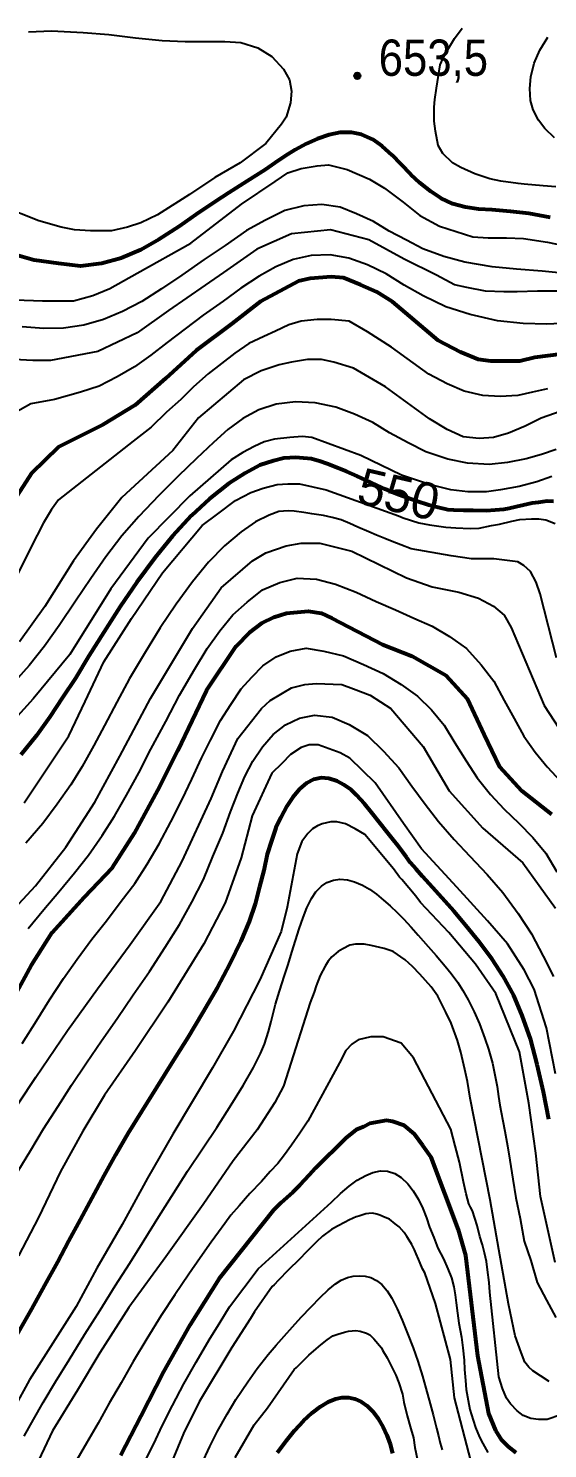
# Model space of a CAD drawing. Header units: metres. Extents: x 552626 to 559174, y 1843804 to 1852371.
# Drawn here: x 557400 to 557643, y 1845674 to 1846339 of the extents above; entities that cross this region are included whole.
import ezdxf
from ezdxf.enums import TextEntityAlignment as Align

# ---------------------------------------------------------------- set-up
doc = ezdxf.new("R2010")
doc.units = ezdxf.units.M
doc.header["$LTSCALE"] = 6.8
for name, color, linetype, lineweight in [('1', 7, 'Continuous', 25), ('2', 7, 'Continuous', 53), ('5', 7, 'Continuous', 25)]:
    doc.layers.add(name, color=color, linetype=linetype, lineweight=lineweight)
doc.layers.add('4', color=7, linetype='Continuous')

msp = doc.modelspace()

# ---------------------------------------------------------------- hatches: boundary and pattern name
at = {"layer": '5'}
msp.add_hatch(color=256, dxfattribs=at).paths.add_polyline_path([(557555.2, 1846316.8, 1), (557552.2, 1846316.8, 1)])

# ---------------------------------------------------------------- linework, layer by layer
at = {"layer": '1'}
for points in [[(557399.73, 1846337.44), (557410.5, 1846337.86), (557425.43, 1846337.03), (557437.45, 1846336.19), (557449.89, 1846334.53), (557462.33, 1846333.28), (557473.11, 1846332.87), (557485.13, 1846332.87), (557491.76, 1846332.87), (557499.22, 1846332.45), (557507.1, 1846329.96), (557513.73, 1846325.8), (557519.12, 1846319.98), (557522.03, 1846314.99), (557522.85, 1846309.59), (557522.44, 1846304.18), (557520.37, 1846297.53), (557518.29, 1846294.2), (557510.86, 1846285.07), (557498.91, 1846276.14), (557486.94, 1846269.19), (557475.13, 1846261.24), (557460.25, 1846251.8), (557452.38, 1846248.05), (557446.16, 1846245.98), (557438.7, 1846244.31), (557428.75, 1846244.31), (557421.28, 1846244.73), (557415.06, 1846245.98), (557404.7, 1846248.89), (557387.4, 1846255.79)], [(557592.45, 1846322.01), (557593.8, 1846324.83), (557595.49, 1846328.08), (557599.17, 1846334.34), (557602.74, 1846339.15)], [(557645.93, 1846287.81), (557641.43, 1846292.15), (557638.43, 1846296.03), (557635.98, 1846300.92), (557634.81, 1846305.2), (557634.38, 1846310.94), (557634.86, 1846316.27), (557636.44, 1846322.79), (557639.06, 1846328.77), (557642.91, 1846334.86)], [(557646.61, 1846264.87), (557640.76, 1846265.37), (557631.73, 1846266.14), (557629.05, 1846266.38), (557620.93, 1846267.45), (557615.76, 1846268.61), (557608.73, 1846270.86), (557602.09, 1846273.83), (557598.21, 1846276), (557593.75, 1846280.48), (557591.58, 1846284.19), (557590.26, 1846290.96), (557589.67, 1846295.64), (557589.62, 1846302.09), (557589.93, 1846305.73), (557590.69, 1846311.05), (557592.45, 1846322.01)], [(557393.51, 1846211.88), (557406.36, 1846211.47), (557420.87, 1846211.47), (557429.99, 1846213.96), (557437.87, 1846217.29), (557450.72, 1846224.36), (557475.78, 1846238.54), (557499.49, 1846256.77), (557515.24, 1846267.28), (557521.2, 1846271.34), (557527.41, 1846273.42), (557534.88, 1846274.67), (557540.27, 1846275.08), (557548.97, 1846273), (557559.34, 1846268.43), (557566.38, 1846264.27), (557575.09, 1846257.62), (557582.97, 1846251.39), (557592.09, 1846246.4), (557607.84, 1846241.41), (557614.89, 1846240.99), (557623.6, 1846240.99), (557631.47, 1846240.58)], [(557651.11, 1846224.34), (557640.2, 1846225.36), (557628.22, 1846226.25), (557616.74, 1846227.35), (557604.01, 1846229.58), (557594.17, 1846232.15), (557584.34, 1846235.78), (557576.74, 1846239.87), (557568.67, 1846244.08), (557561.31, 1846248.6), (557553.33, 1846252.25), (557545.65, 1846255.34), (557537.08, 1846256.58), (557528.62, 1846256.02), (557519.8, 1846253.8), (557510.73, 1846249.3), (557501.85, 1846244.34), (557491.79, 1846237.44), (557482.07, 1846230.85), (557471.63, 1846223.41)], [(557648.47, 1846216.05), (557638.11, 1846216.05), (557628.57, 1846215.63), (557622.35, 1846215.63), (557613.65, 1846216.05), (557604.94, 1846217.71), (557599.14, 1846218.96), (557590.84, 1846223.53), (557575.63, 1846230.9), (557559.09, 1846240), (557541.21, 1846244.76), (557522.88, 1846242.81), (557506.71, 1846235.68), (557491.1, 1846224.75), (557465.31, 1846206.96), (557450.71, 1846196.42), (557432.26, 1846187.77), (557410.09, 1846183.61), (557401.8, 1846183.61), (557393.09, 1846184.03)], [(557631.47, 1846240.58), (557642.67, 1846238.91), (557650.96, 1846237.25)], [(557652.08, 1846200.97), (557642.44, 1846200.53), (557631.35, 1846200.92), (557619.32, 1846202.11), (557606.5, 1846205), (557595.07, 1846208.73), (557584.59, 1846213.83), (557575.66, 1846218.83), (557567.14, 1846224.09), (557558.51, 1846228.33), (557549.73, 1846231.47), (557540.96, 1846233.05), (557532.18, 1846232.71), (557523.73, 1846230.85), (557515.51, 1846227.41), (557507.76, 1846223.01), (557499.26, 1846217.4), (557490.89, 1846211.37), (557481.56, 1846204.71), (557473.09, 1846198.29), (557464.74, 1846191.89), (557457.02, 1846186.03), (557449.44, 1846180.5), (557441.33, 1846175.92), (557432.95, 1846171.51), (557424.2, 1846168.65), (557412.02, 1846165.33), (557400.93, 1846163.19), (557388.35, 1846156.22)], [(557471.63, 1846223.41), (557462.13, 1846217.04), (557452.84, 1846211.14), (557443.74, 1846206.42), (557434.9, 1846202.66), (557425.75, 1846200.08), (557416.21, 1846198.68), (557407.03, 1846198.47), (557396.85, 1846199.25)], [(557642.76, 1846170.33), (557635.72, 1846168.71), (557628.84, 1846167.09), (557620.53, 1846166.69), (557612.49, 1846167.17), (557603.72, 1846169.2), (557595.83, 1846172.63), (557587.23, 1846177.12), (557569.71, 1846189.85), (557558.51, 1846196.92), (557549.81, 1846201.91), (557541.52, 1846202.74), (557534.88, 1846202.74), (557527.42, 1846201.91), (557521.62, 1846200.25), (557515.4, 1846197.34), (557510.01, 1846194.84), (557502.96, 1846191.51), (557496.33, 1846186.94), (557483.89, 1846177.29), (557477.07, 1846171.28), (557471.04, 1846165.32), (557464.43, 1846159.29), (557457.2, 1846152.28), (557448.75, 1846145.72), (557413.83, 1846118.36), (557410.52, 1846113.79), (557406.79, 1846107.55), (557403.88, 1846101.73), (557393.15, 1846080.33)], [(557651.78, 1846160.75), (557639.76, 1846156.59), (557632.29, 1846152.85), (557624.42, 1846149.52), (557617.37, 1846147.45), (557610.74, 1846147.03), (557603.27, 1846147.86), (557595.81, 1846151.19), (557587.52, 1846156.18), (557566.88, 1846171.17), (557551.88, 1846179.87), (557542.76, 1846182.78), (557536.95, 1846184.03), (557530.32, 1846184.03), (557522.86, 1846182.78), (557517.06, 1846181.54), (557508.76, 1846178.63), (557500.47, 1846174.47), (557479.35, 1846156.72), (557467.32, 1846141.44), (557443.47, 1846119.41), (557431.56, 1846104.58), (557420.93, 1846089.7), (557407.46, 1846068.35), (557395.63, 1846051.83)], [(557646.8, 1846141.85), (557639.94, 1846139.56), (557632.78, 1846137.46), (557624.01, 1846135.7), (557615.49, 1846134.87), (557605.23, 1846135.39), (557596.02, 1846137.39), (557585.84, 1846140.73), (557577.47, 1846145.06), (557568.83, 1846149.67), (557560.89, 1846154.44), (557552.38, 1846158.45), (557543.57, 1846161.73), (557534.02, 1846163.72), (557524.82, 1846164.25), (557515.75, 1846163.16), (557507.59, 1846160.43), (557500.12, 1846156.42), (557493.09, 1846151.22), (557486.36, 1846145.15)], [(557644.76, 1846129.17), (557637.72, 1846126.68), (557629.42, 1846124.6), (557620.72, 1846122.93), (557614.09, 1846122.1), (557605.38, 1846122.1), (557597.5, 1846122.93), (557587.55, 1846125.43), (557574.39, 1846129.92), (557555.33, 1846139.1), (557532.41, 1846147.46), (557527.85, 1846147.88), (557522.05, 1846147.46), (557515, 1846146.63), (557510.03, 1846145.39), (557505.47, 1846143.31), (557500.08, 1846140.4), (557494.69, 1846137.07), (557475.3, 1846120.14), (557455.88, 1846100.29), (557438.3, 1846076.66), (557419.14, 1846045.88), (557401.95, 1846025.07), (557381.42, 1846002.48)], [(557486.36, 1846145.15), (557478.49, 1846137.72), (557469.91, 1846129.43), (557460.73, 1846120.25), (557451.45, 1846110.55), (557443.51, 1846101.38), (557435.96, 1846091.54), (557429.01, 1846081.51), (557421.83, 1846070.8), (557414.21, 1846059.54), (557407.28, 1846049.83), (557400.19, 1846040.81), (557393.61, 1846033.33)], [(557397.76, 1845976.39), (557409.69, 1845994.25), (557418.76, 1846007.84), (557426.25, 1846023.91), (557435.14, 1846042.49), (557448.05, 1846062.72), (557462.53, 1846084.07), (557481.01, 1846106.31), (557488.47, 1846111.71), (557496.76, 1846117.95), (557503.81, 1846121.69), (557509.61, 1846123.77), (557516.25, 1846125.43), (557521.22, 1846125.85), (557526.61, 1846125.85), (557539.05, 1846122.94), (557572.99, 1846110.76), (557575.19, 1846109.89), (557582.43, 1846107.47), (557587.49, 1846106.58), (557595.06, 1846105.44), (557599.75, 1846105.17), (557606.45, 1846104.87), (557610.7, 1846105.11), (557616.46, 1846106.22), (557620.26, 1846106.98), (557626, 1846108.27), (557629.8, 1846109.03), (557635.17, 1846109.42), (557638.59, 1846109.46), (557641.89, 1846108.93), (557646.3, 1846107.19)], [(557646.85, 1846044.39), (557639.28, 1846074.34), (557637.47, 1846079.79), (557634.75, 1846084.79), (557631.58, 1846087.52), (557628.86, 1846089.34), (557617.52, 1846090.7), (557607.1, 1846090.7), (557597.58, 1846092.07), (557578.95, 1846095.43), (557574, 1846097.3), (557570.06, 1846098.8), (557566.59, 1846100.22), (557562.73, 1846101.77), (557559.15, 1846103.27), (557554.02, 1846105.48), (557550.15, 1846107.2), (557546.16, 1846108.96), (557542, 1846110.02), (557537.92, 1846110.97), (557532.47, 1846111.67), (557528.65, 1846112.32), (557524.17, 1846113.03), (557521.32, 1846113.11), (557516.9, 1846112.82), (557512.39, 1846111.12), (557505.98, 1846108.01), (557499.31, 1846103.34), (557491.57, 1846096.69)], [(557385.46, 1845918.62), (557403.07, 1845937.55), (557417.21, 1845955.64), (557430.92, 1845976.81), (557442.62, 1845998.29), (557456.93, 1846025.25), (557476.58, 1846057.98), (557489.99, 1846077.04), (557504.64, 1846089.68), (557510.86, 1846093.42), (557520.39, 1846096.74), (557527.44, 1846097.99), (557536.15, 1846097.99), (557551.07, 1846094.25), (557576.77, 1846081.78), (557588.8, 1846077.62), (557601.23, 1846075.12), (557610.35, 1846072.21), (557617.4, 1846068.47), (557622.38, 1846064.31), (557625.69, 1846058.49), (557641.15, 1846021.94), (557652.8, 1846004.13)], [(557491.57, 1846096.69), (557484.03, 1846089.13), (557476.55, 1846079.96), (557468.93, 1846069.49), (557461.5, 1846058.36), (557454.08, 1846046.3), (557447.15, 1846034.63), (557441.14, 1846023.53), (557435.34, 1846012.67), (557430.42, 1846003.28), (557424.91, 1845993.49), (557419.66, 1845984.84), (557413.25, 1845975.78), (557406.49, 1845966.72), (557398.61, 1845957.57)], [(557399.62, 1845917.61), (557406.92, 1845926.45), (557413.96, 1845934.73), (557421.28, 1845943.62), (557427.92, 1845951.94), (557434.26, 1845961.15), (557440.12, 1845970.23), (557445.69, 1845980.03), (557451.38, 1845990.42), (557457.13, 1846001.56), (557464.02, 1846014.46), (557470.53, 1846026.77), (557477.51, 1846038.91), (557483.44, 1846048.75), (557489.4, 1846057.04), (557495.45, 1846064.42), (557502.1, 1846070.38), (557509.4, 1846076.2), (557517.45, 1846079.52), (557525.51, 1846081.57), (557534.57, 1846081.13), (557543.54, 1846078.83), (557553.24, 1846075.14), (557562.46, 1846070.72)], [(557562.46, 1846070.72), (557571.61, 1846066.72), (557580.12, 1846062.9), (557588.81, 1846059.2), (557596.81, 1846054.31), (557604.86, 1846048.77), (557611.66, 1846041.06), (557617.6, 1846033.36), (557622.5, 1846024.32), (557627.09, 1846015.94), (557631.67, 1846007.68), (557636.89, 1846000.22), (557642.57, 1845993.22), (557648.8, 1845986.51)], [(557396.84, 1845863.71), (557403.61, 1845874.37), (557409.61, 1845884.25), (557416.24, 1845894.12), (557422.53, 1845903.19), (557429.49, 1845912.6), (557436.35, 1845921.19), (557443.2, 1845930.38), (557449.54, 1845938.68), (557455.28, 1845947.68), (557460.98, 1845957.23), (557466.41, 1845967.5), (557471.66, 1845978.01), (557476.3, 1845987.56), (557480.81, 1845997.3), (557485.05, 1846005.82), (557489.71, 1846014.96), (557494.45, 1846022.47), (557499.27, 1846029.78), (557504.33, 1846035.34), (557509.55, 1846040.51), (557515.75, 1846044.87), (557522.28, 1846047.39), (557529.81, 1846048.85), (557538.07, 1846047.49), (557547.23, 1846045.23), (557556.56, 1846041.17), (557565.84, 1846036.93), (557574.28, 1846031.77), (557581.9, 1846026.42), (557588.38, 1846019.94), (557594.29, 1846012.75), (557599.29, 1846004.6), (557604.71, 1845996.14), (557609.75, 1845988.13), (557616.03, 1845980.41), (557622.42, 1845973.55), (557629.34, 1845966.98), (557635.82, 1845960.16), (557642.01, 1845952.87), (557647.02, 1845944.11)], [(557387.32, 1845823.93), (557403.31, 1845847.93), (557418.08, 1845869.84), (557432.12, 1845889.42), (557447.4, 1845910.08), (557461.72, 1845930.22), (557471.72, 1845949.11), (557485.33, 1845978.49), (557490.61, 1845991.12), (557497.81, 1846006.63), (557508.78, 1846020.66), (557512.93, 1846024.4), (557518.73, 1846027.73), (557522.88, 1846030.22), (557529.1, 1846031.89), (557534.49, 1846032.3), (557546.51, 1846031.89), (557551.9, 1846029.81), (557559.78, 1846026.9), (557569.41, 1846020.57), (557584.53, 1846002.8), (557596.63, 1845982.06), (557612.49, 1845964.64), (557631.16, 1845948.42), (557646.46, 1845927.06)], [(557394.79, 1845803.79), (557400.86, 1845813.79), (557406.85, 1845823.85), (557413.66, 1845834.37), (557419.99, 1845844.32), (557427, 1845854.76), (557433.92, 1845865.01), (557441.24, 1845875.45), (557448.82, 1845886.59), (557456.39, 1845897.49), (557463.77, 1845908.91), (557470.5, 1845919.44), (557476.23, 1845929.93), (557481.68, 1845940.57), (557486.15, 1845951.36), (557490.75, 1845962.27), (557494.29, 1845972.15), (557497.82, 1845980.97), (557501.12, 1845988.8), (557504.82, 1845995.95), (557509.28, 1846002.71), (557514.31, 1846008.4), (557520.05, 1846013), (557526.7, 1846016.06), (557533.72, 1846017.42), (557541.96, 1846016.57), (557549.95, 1846013.17), (557558.42, 1846007.99), (557565.91, 1846000.63), (557573.08, 1845992.78), (557579.21, 1845984.24), (557585.49, 1845975.86), (557591.7, 1845967.62), (557599.08, 1845959.29), (557606.38, 1845951.45), (557614.42, 1845942.96), (557621.82, 1845934.41), (557628.92, 1845924.68), (557635.25, 1845915.17), (557640.76, 1845904.59), (557645.48, 1845895.12)], [(557600.25, 1845936.93), (557583.75, 1845954.83), (557575.32, 1845966.72), (557562.07, 1845985.78), (557550.24, 1845997.38), (557545.68, 1845999.87), (557535.32, 1846003.61), (557531.17, 1846003.61), (557527.44, 1846002.37), (557522.46, 1845999.04), (557518.32, 1845994.88), (557513.76, 1845990.31), (557504.56, 1845970.34), (557499.32, 1845950.73), (557491.89, 1845929.6), (557481.86, 1845910.35), (557464.99, 1845883.11), (557449.87, 1845860.54), (557435.34, 1845839.54), (557425.27, 1845822.66), (557414.82, 1845803.88), (557404.49, 1845782.35), (557395.17, 1845764.42)], [(557583.31, 1845929.81), (557581.08, 1845932.81), (557574.61, 1845940.6), (557573.42, 1845941.69), (557570.66, 1845945.53), (557557.23, 1845961.59), (557552.69, 1845964.32), (557548.16, 1845966.59), (557544.08, 1845967.5), (557541.36, 1845967.5), (557537.28, 1845966.59), (557535.01, 1845965.68), (557532.75, 1845964.32), (557530.48, 1845962.04), (557527.76, 1845958.41), (557525.49, 1845952.5), (557520.93, 1845927.66), (557518.09, 1845916.12), (557508.12, 1845893.53), (557495.73, 1845869.54), (557485.86, 1845852.42), (557467.32, 1845821.33), (557455.47, 1845800.75), (557443.71, 1845779.08), (557431.72, 1845758.53), (557422.04, 1845740.64), (557400.34, 1845706.29), (557392.96, 1845692.87)], [(557397.83, 1845679.9), (557402.16, 1845687.67), (557406.64, 1845695.66), (557412.52, 1845705.36), (557418.79, 1845715.61), (557426.19, 1845727.64), (557433.39, 1845738.96), (557440.39, 1845750.26), (557447.2, 1845760.98), (557453.89, 1845771.71), (557460.73, 1845782.76), (557467.77, 1845793.79), (557474.29, 1845803.98), (557481.56, 1845814.96), (557487.91, 1845824.47), (557494.7, 1845835.08), (557500.32, 1845844.14), (557505.1, 1845852.57), (557508.42, 1845859.06), (557510.32, 1845863.4), (557512.11, 1845869.35), (557513.33, 1845874.11), (557515.46, 1845882.16), (557517.33, 1845888.22), (557519.6, 1845895.63), (557521.3, 1845900.7), (557523.09, 1845906.48), (557524.76, 1845911.99), (557526.46, 1845917.39), (557528.33, 1845922.77), (557530.08, 1845927.3), (557532.24, 1845931.64), (557534.31, 1845934.73), (557536.96, 1845937.42), (557539.5, 1845939.13), (557542.63, 1845940.3), (557545.58, 1845940.68), (557549.17, 1845940.34), (557552.46, 1845939.44), (557556.07, 1845937.89)], [(557556.07, 1845937.89), (557559.37, 1845935.95), (557562.66, 1845933.64), (557566.03, 1845930.91), (557569.12, 1845928.19), (557572.39, 1845925.09), (557575.26, 1845922.16), (557578.92, 1845918.16), (557582.25, 1845914.47), (557586.86, 1845909.17), (557590.56, 1845904.96), (557594.76, 1845899.99), (557597.55, 1845896.48), (557600.67, 1845892.25), (557603.01, 1845888.57), (557605.63, 1845884.19), (557608.32, 1845878.61), (557610.86, 1845872.94), (557613.44, 1845866.14), (557615.13, 1845861.14), (557616.97, 1845854.58), (557617.93, 1845849.87), (557619.08, 1845843.66), (557619.84, 1845838.98), (557620.48, 1845834.85), (557621.05, 1845831.66), (557621.79, 1845827.52), (557622.76, 1845822.79), (557624, 1845815.85), (557625.13, 1845809.14), (557626.54, 1845800.31), (557627.85, 1845791.54), (557629.85, 1845781.78), (557631.78, 1845771.29), (557634.94, 1845762.11), (557637.84, 1845751.92), (557642.3, 1845743.62), (557646.65, 1845735.54)], [(557646.5, 1845849.55), (557642.21, 1845871.09), (557636.47, 1845889.16), (557631.74, 1845898.21), (557623.93, 1845910.45), (557614.66, 1845921.22), (557600.25, 1845936.93)], [(557646.38, 1845761.17), (557639.44, 1845792.08), (557637.25, 1845812.4), (557633.97, 1845835.75), (557629.63, 1845859.84), (557618.59, 1845887.18), (557609.02, 1845900.95), (557596.47, 1845915.78), (557583.31, 1845929.81)], [(557643.5, 1845705.44), (557639.41, 1845708.17), (557635.79, 1845710.44), (557633.97, 1845712.26), (557632.16, 1845714.54), (557630.34, 1845719.08), (557627.62, 1845726.82), (557624.45, 1845741.83), (557619.89, 1845767.33), (557615.95, 1845790.64), (557606.51, 1845838.19), (557605.34, 1845846.03), (557604.08, 1845851.58), (557602.11, 1845859.71), (557600.57, 1845865.13), (557597.64, 1845873.32), (557595.2, 1845878.44), (557591.32, 1845885.85), (557588.3, 1845890.22), (557582.98, 1845896.22), (557579.49, 1845899.78), (557576.05, 1845902.96), (557570.43, 1845906.82), (557566.34, 1845908.31), (557560.17, 1845909.72), (557556.87, 1845910.26), (557552.87, 1845910.33), (557550.27, 1845909.81), (557546.96, 1845908.16), (557544.74, 1845906.84), (557541.82, 1845904.38), (557539.99, 1845902.25), (557538.67, 1845899.9), (557536.35, 1845895.61), (557534.48, 1845890.81), (557533.52, 1845887.84), (557531.57, 1845882.93), (557521.47, 1845851.1), (557519.21, 1845843.82), (557515.13, 1845836.1), (557506.88, 1845823.34), (557495.63, 1845808.86), (557481.53, 1845788.31), (557464.14, 1845763.82), (557446.73, 1845740.22), (557433.21, 1845718.9), (557422.68, 1845701.52), (557411.03, 1845682.42)], [(557580.01, 1845857.1), (557574.15, 1845863.96), (557565.85, 1845866.89), (557560, 1845866.89), (557554.14, 1845865.42), (557551.21, 1845863.47), (557548.28, 1845860.53), (557545.36, 1845854.66), (557530.59, 1845827.47), (557526.86, 1845821.79), (557522.92, 1845816.19), (557519.55, 1845811.64), (557516.49, 1845807.63), (557512.94, 1845803.87), (557508.78, 1845799.18), (557503.34, 1845793.6), (557498.46, 1845787.77), (557494.52, 1845783.32), (557491.72, 1845779.47), (557488.77, 1845775.47), (557485.3, 1845770.69), (557480.17, 1845763.34), (557474.83, 1845755.84), (557468.34, 1845746.04), (557461.88, 1845736.37), (557455.23, 1845725.44), (557448.73, 1845714.93), (557443.14, 1845704.91), (557437.61, 1845695.38), (557432.34, 1845685.96), (557427, 1845676.6), (557421.33, 1845667)], [(557648.94, 1845689.97), (557642.59, 1845687.7), (557638.51, 1845687.7), (557634.88, 1845688.15), (557631.25, 1845689.52), (557628.53, 1845691.79), (557625.35, 1845694.98), (557623.54, 1845697.71), (557621.72, 1845702.25), (557619.91, 1845707.71), (557615.68, 1845747.36), (557615.35, 1845751.89), (557614.71, 1845757.75), (557614.14, 1845761.68), (557613.26, 1845765.73), (557612.27, 1845769.48), (557611.1, 1845773.36), (557609.79, 1845778.6), (557608.68, 1845782.04), (557607.57, 1845785.49), (557606.73, 1845787.06), (557605.86, 1845788.76), (557604.71, 1845793.43), (557603.35, 1845799.01), (557601.51, 1845808.14), (557599.55, 1845815.8), (557597.43, 1845823.62), (557580.01, 1845857.1)], [(557472.52, 1845704.38), (557478.34, 1845714.53), (557484.42, 1845724.96), (557489.48, 1845733.24), (557493.95, 1845740.42), (557507.28, 1845758.24), (557541.67, 1845789.46), (557545.81, 1845793.47), (557549.95, 1845797), (557553.67, 1845799.71), (557557.65, 1845802.02), (557560.98, 1845803.34), (557564.62, 1845804.11), (557567.77, 1845803.97), (557571.25, 1845802.9), (557574.23, 1845801.06), (557577.36, 1845798.06), (557579.91, 1845794.76), (557582.39, 1845790.66), (557584.4, 1845786.48), (557586.12, 1845782.19), (557587.5, 1845777.77), (557589.53, 1845772.87), (557591.44, 1845767.91), (557594.1, 1845762.92), (557596.09, 1845758.23), (557597.85, 1845753.98), (557598.9, 1845749.81), (557599.43, 1845746.13), (557599.95, 1845742.42), (557600.62, 1845737.52), (557601.28, 1845732.78), (557602.47, 1845726.26), (557603.06, 1845721.27), (557603.76, 1845715.46), (557603.9, 1845711.06), (557604.26, 1845706.02), (557604.65, 1845701.69), (557605.51, 1845696.61), (557606.42, 1845692.45), (557607.86, 1845687.48), (557609.08, 1845683.95), (557610.88, 1845679.43), (557612.52, 1845676.46), (557614.77, 1845672.32)], [(557606.76, 1845668.6), (557599.13, 1845697.85), (557597.24, 1845715.74), (557590.25, 1845742.05), (557585.36, 1845756.4), (557584.27, 1845758.26), (557583.09, 1845760.87), (557582.38, 1845762.78), (557581.3, 1845765.31), (557580.5, 1845767.11), (557579.24, 1845769.62), (557578.75, 1845770.51), (557576.95, 1845773.42), (557575.57, 1845775.34), (557573.24, 1845778), (557571.45, 1845779.39), (557568.82, 1845781.44), (557566.8, 1845782.33), (557564.2, 1845783.34), (557562.8, 1845783.92), (557560.85, 1845784.25), (557559.06, 1845784.12), (557557.75, 1845783.96), (557555.82, 1845783.43), (557554.45, 1845782.97), (557553.16, 1845782.62), (557551.71, 1845782.06), (557549.74, 1845781.05), (557547.97, 1845780.07), (557544.38, 1845778.29), (557541.63, 1845776.71), (557537.47, 1845773.52), (557534.56, 1845770.87), (557529.92, 1845766.2), (557526.63, 1845762.84), (557521.38, 1845757.62), (557516.74, 1845752.95), (557514.72, 1845750.79), (557513.78, 1845750.01), (557505.58, 1845738.12), (557503.76, 1845735), (557495.03, 1845721.45), (557479.61, 1845695.98), (557472.35, 1845681.21), (557465.11, 1845663.85)], [(557480.82, 1845666.61), (557484.69, 1845675.07), (557488.23, 1845682.27), (557492.74, 1845690.27), (557496.83, 1845697.12), (557502.44, 1845705.41), (557506.83, 1845711.67), (557511.94, 1845718.1), (557515.65, 1845722.54), (557519.44, 1845726.78), (557523.34, 1845731.15), (557527.48, 1845735.67), (557532.08, 1845740.5), (557536.39, 1845744.86), (557540.02, 1845748.43), (557543.43, 1845751.23), (557546.08, 1845752.94), (557549.11, 1845754.19), (557551.78, 1845754.76), (557554.65, 1845755.03), (557557.38, 1845754.77), (557559.97, 1845754.13), (557562.73, 1845752.74), (557565.14, 1845750.9), (557567.74, 1845747.9), (557569.91, 1845744.47), (557572.29, 1845739.6), (557574.69, 1845734.22), (557577.25, 1845727.92), (557579.82, 1845721.28), (557582.02, 1845715.07), (557584.18, 1845708.08), (557585.81, 1845702.41), (557587.77, 1845695.12), (557589.2, 1845689.84), (557590.76, 1845683.67), (557591.67, 1845680.06), (557592.45, 1845676.62), (557593.4, 1845673.49)], [(557496.46, 1845669.98), (557505.38, 1845685.18), (557511.69, 1845693.14), (557524.16, 1845711.17), (557525.19, 1845712.06), (557528.67, 1845715.44), (557531.03, 1845717.83), (557534.37, 1845720.81), (557536.61, 1845722.62), (557539.54, 1845725.08), (557542.27, 1845726.85), (557544.55, 1845727.61), (557547.66, 1845728.57), (557549.59, 1845729.09), (557552.99, 1845729.33), (557555.01, 1845729.11), (557557.99, 1845728.15), (557559.6, 1845727.4), (557561.47, 1845725.44), (557565.03, 1845721.32), (557565.54, 1845720.25), (557567.61, 1845716.61), (557569.24, 1845713.48), (557571.77, 1845708.47), (557573.18, 1845704.84), (557574.79, 1845699.53), (557575.45, 1845695.81), (557577.1, 1845689.45), (557578.81, 1845683.39), (557580.02, 1845679.07), (557580.64, 1845674.67), (557582.52, 1845665.76)], [(557453.86, 1845667.14), (557458.28, 1845676.06), (557462.45, 1845685.03), (557467.22, 1845694.32), (557472.52, 1845704.38)], [(557411.03, 1845682.42), (557401.77, 1845662.96)]]:
    msp.add_lwpolyline(points, dxfattribs=at)
at = {"layer": '2'}
for points in [[(557643.96, 1846250.51), (557633.97, 1846252.43), (557625.41, 1846253.22), (557616.89, 1846254.11), (557610.37, 1846254.34), (557604.29, 1846255.35), (557598.46, 1846256.93), (557592.85, 1846259.6), (557588.05, 1846262.61), (557582.95, 1846266.66), (557578.75, 1846270.66), (557574.1, 1846275.43), (557570.04, 1846279.65), (557565.32, 1846283.93), (557560.91, 1846287.02), (557555.73, 1846289.36), (557550.97, 1846290.34), (557545.64, 1846290.32), (557540.48, 1846289.18), (557534.99, 1846287.29), (557529.78, 1846284.9), (557524.69, 1846282.12), (557520.1, 1846279.33), (557515.19, 1846276.04), (557510.5, 1846272.87), (557505.05, 1846269.3), (557500.48, 1846266.46), (557493.62, 1846262.09), (557487.4, 1846258.01), (557478.28, 1846251.87)], [(557478.28, 1846251.87), (557470.26, 1846246.28), (557460.87, 1846240.16), (557452.32, 1846235.42), (557443.25, 1846231.43), (557434, 1846229.01), (557424.13, 1846227.75), (557413.84, 1846228.87), (557402.39, 1846230.43), (557388.28, 1846234.55)], [(557648.88, 1846186.53), (557636.86, 1846184.86), (557629.81, 1846183.2), (557622.77, 1846183.2), (557616.13, 1846183.2), (557610.33, 1846184.03), (557602.04, 1846187.36), (557591.61, 1846192.92), (557570.12, 1846211.06), (557562.65, 1846215.63), (557555.19, 1846218.96), (557547.31, 1846222.28), (557541.51, 1846222.7), (557531.56, 1846221.87), (557526.17, 1846220.62), (557508.34, 1846211.12), (557495.04, 1846200.74), (557478.22, 1846188.16), (557463.94, 1846175.11), (557449.74, 1846162.69), (557434.53, 1846153.48), (557413.68, 1846142.95), (557401.18, 1846130.78), (557388.89, 1846111.56)], [(557638.58, 1846117.08), (557635.54, 1846116.77), (557631.46, 1846115.78), (557628.11, 1846115.08), (557624.85, 1846114.28), (557622.34, 1846113.81), (557618.24, 1846113.51), (557613.95, 1846113.22), (557607.88, 1846113.23), (557603.56, 1846113.23), (557598.89, 1846113.46), (557596.14, 1846113.68), (557591.55, 1846114.69), (557587.12, 1846115.86), (557581.36, 1846117.7), (557577.02, 1846119.18), (557573.15, 1846120.59), (557570.33, 1846121.71), (557566.72, 1846123.3), (557562.61, 1846125.18), (557557.66, 1846127.5), (557553.64, 1846129.35), (557548.61, 1846131.55), (557544.72, 1846133.13), (557539.65, 1846135.09), (557536.02, 1846136.36), (557532.28, 1846137.5), (557528.55, 1846137.83), (557524.85, 1846138.05), (557519.38, 1846137.75), (557514.44, 1846136.58), (557508.06, 1846134.59), (557501.28, 1846130.76), (557493.51, 1846125.9), (557484.57, 1846118.8), (557476.09, 1846110.9), (557467.17, 1846101.26), (557459.07, 1846091.27), (557450.53, 1846079.76), (557442.78, 1846068.4), (557435.1, 1846056.29), (557427.97, 1846045.29), (557421.76, 1846034.87), (557415.7, 1846025.7), (557409.81, 1846016.72), (557403.54, 1846008.01), (557396.18, 1845998.87)], [(557645.57, 1846117.5), (557642.61, 1846117.66), (557638.58, 1846117.08)], [(557389.44, 1845878.97), (557401.23, 1845900.38), (557410.93, 1845915.67), (557425.83, 1845932.23), (557439.14, 1845946.13), (557449.43, 1845962.29), (557460.37, 1845982.4), (557469.67, 1846000.9), (557483.12, 1846029.08), (557496.93, 1846049.79), (557503.28, 1846056.15), (557509.17, 1846060.7), (557514.61, 1846063.43), (557520.51, 1846065.24), (557530.93, 1846066.15), (557536.83, 1846065.24), (557541.81, 1846062.97), (557565.55, 1846050.63), (557579.45, 1846045.06), (557595.26, 1846036.13), (557605.31, 1846025.12), (557613.09, 1846008.36), (557620.23, 1845993.51), (557630.76, 1845982.11), (557644.63, 1845971.18)], [(557637.84, 1845853.88), (557634.68, 1845865.93), (557630.84, 1845876.92), (557627.02, 1845886.27), (557621.97, 1845895.24), (557616.8, 1845903.19), (557610.68, 1845911.34), (557604.47, 1845918.99), (557598.96, 1845925.57), (557593.19, 1845931.96), (557588.84, 1845936.83), (557584.17, 1845941.98), (557581.21, 1845945.43), (557578.66, 1845948.34), (557576.66, 1845950.98), (557574.94, 1845953.28), (557572.6, 1845956.44), (557570.61, 1845958.97), (557567.51, 1845962.93), (557564.55, 1845966.56), (557560.37, 1845971.86), (557557.04, 1845975.96), (557553.38, 1845980.1), (557550.75, 1845982.51), (557547.44, 1845984.8), (557544.24, 1845986.51), (557540.36, 1845987.78), (557536.91, 1845988.13), (557533.13, 1845987.35), (557529.88, 1845985.63), (557526.57, 1845982.8), (557523.54, 1845979.11), (557520.71, 1845974.81), (557517.88, 1845969.61), (557515.58, 1845964.7), (557513.48, 1845958.6), (557511.57, 1845952.33), (557509.95, 1845944.81), (557507.99, 1845937.15), (557505.95, 1845929.12), (557503.08, 1845920.82), (557499.19, 1845911.64), (557494.02, 1845901.04), (557488.06, 1845889.86), (557481.3, 1845878.13), (557474.41, 1845866.54), (557466.91, 1845854.74), (557459.68, 1845843.09), (557452.63, 1845832), (557446.34, 1845821.56), (557440.46, 1845811.61), (557435.05, 1845801.75), (557429.38, 1845791.36), (557424.03, 1845781.19), (557418.6, 1845771.18), (557413.43, 1845761.35), (557407.28, 1845750.45), (557401.26, 1845739.42), (557394.35, 1845727.32)], [(557643.36, 1845828.4), (557640.81, 1845841.18), (557637.84, 1845853.88)], [(557618.48, 1845682.52), (557615.28, 1845690.56), (557610.11, 1845717.55), (557604.49, 1845764.58), (557601.12, 1845776.45), (557588.3, 1845810.61), (557584.39, 1845816), (557580.49, 1845821.38), (557575.61, 1845825.3), (557570.24, 1845827.25), (557567.31, 1845827.74), (557559.5, 1845826.28), (557556.58, 1845824.81), (557553.16, 1845823.34), (557548.28, 1845819.42), (557534.15, 1845805.35), (557531.13, 1845802.12), (557526.77, 1845797.39), (557523.57, 1845794.13), (557517.9, 1845789.24), (557514.45, 1845785.67), (557489.04, 1845753.7), (557475.24, 1845731.82), (557463.06, 1845710.01), (557452.31, 1845689.35), (557442.93, 1845670.84)], [(557516.38, 1845672.33), (557520.48, 1845677.89), (557524.38, 1845682.57), (557528.51, 1845687.06), (557532.54, 1845690.8), (557536.49, 1845693.86), (557539.99, 1845696.07), (557543.43, 1845697.41), (557546.42, 1845698.01), (557549.75, 1845697.98), (557552.6, 1845697.34), (557555.7, 1845695.98), (557558.3, 1845694.1), (557561.1, 1845691.3), (557563.42, 1845688.17), (557565.77, 1845684.21), (557567.5, 1845680.39), (557569.05, 1845676.2), (557570.21, 1845671.98)], [(557628.1, 1845672.08), (557624.49, 1845674.89), (557621.29, 1845678.1), (557618.48, 1845682.52)]]:
    msp.add_lwpolyline(points, dxfattribs=at)
at = {"layer": '5'}
msp.add_circle((557553.7, 1846316.8), 1.5, dxfattribs=at)

# ---------------------------------------------------------------- texts
at = {"layer": '4'}
msp.add_text('550', height=17, rotation=346.932, dxfattribs=at).set_placement((557571.19, 1846112.64), align=Align.CENTER)
at = {"layer": '5', "width": 0.9}
msp.add_text('653,5', height=17, dxfattribs=at).set_placement((557563.7, 1846316.8))

doc.saveas('drawing.dxf')
